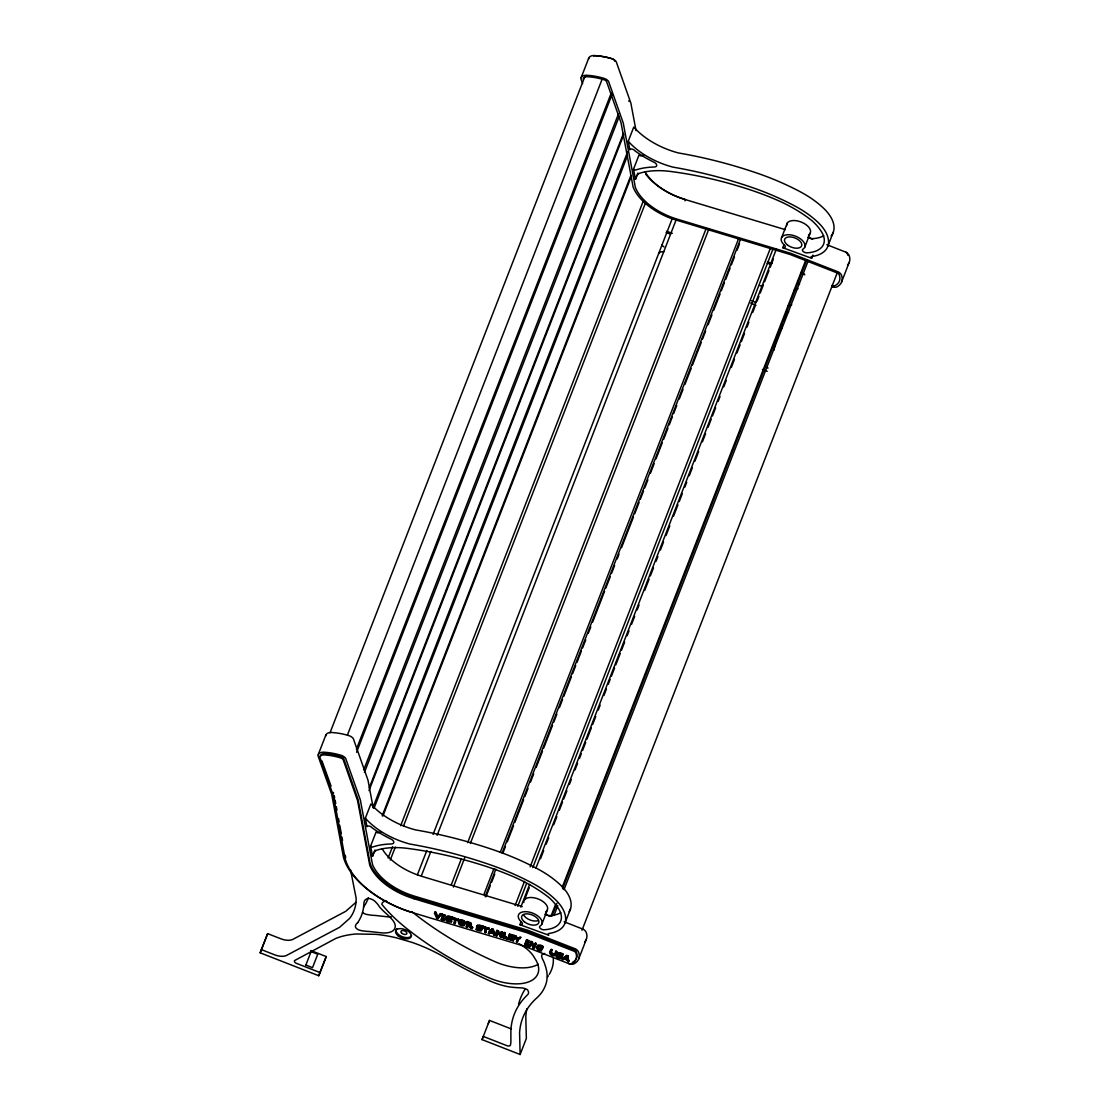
<?xml version="1.0" encoding="UTF-8"?>
<svg xmlns="http://www.w3.org/2000/svg" width="1110" height="1110" viewBox="0 0 1110 1110"><rect width="100%" height="100%" fill="white"/><g stroke="black" fill="none" stroke-linecap="round" stroke-linejoin="round"><path stroke-width="1.5" d="M444.139 920.357L443.251 919.649L443.736 918.414L444.666 918.692L444.139 920.357L441.336 919.524L441.849 917.859L442.793 918.136L442.307 919.371L441.378 919.094M442.307 919.371L442.613 916.069C439.158 914.571 447.108 916.916 443.57 916.361L444.042 915.126L444.971 915.403L444.5 916.624M441.336 919.524L441.849 917.859M444.971 915.403L442.21 914.14L443.098 914.848L442.793 918.136M443.251 919.649L443.57 916.361M444.666 918.692L441.822 918.289M451.27 922.146C453.879 919.108 447.316 924.574 445.707 919.663C444.791 916.069 449.966 917.207 451.603 918.594L450.355 918.47A3.538 1.915 21.2 0 0 448.606 917.845A2.234 1.207 21.2 0 0 447.344 917.873C444.777 919.899 449.342 922.299 451.34 921.508M451.978 918.913L452.491 917.193L458.472 919.455L458 920.689L455.461 919.94L455.114 923.589L454.17 923.312L454.517 919.663L451.978 918.913L452.491 917.193M447.33 919.704C444.388 918.095 447.108 914.626 449.716 916.291A5.051 2.733 21.2 0 1 451.437 916.999L452.02 918.012L450.827 917.235A3.538 1.915 21.2 0 0 449.092 916.61M455.114 923.589L455.821 919.926M458 920.689L458.527 918.969M466.311 926.905L466.783 925.671L467.74 925.948L467.254 927.183L466.311 926.905L467.171 921.522L471.001 922.882L471.278 924.658M466.921 924.283L467.171 921.522M467.254 927.183L467.407 925.532L470.959 928.279L472.194 928.64L472.666 927.405L469.849 924.325L467.601 923.506L468.073 922.271L470.695 923.978L467.934 923.839L468.073 922.271M470.737 923.77L469.197 925.546L467.449 925.074L467.601 923.506M477.244 926.239L477.522 925.032L479.825 925.185A6.521 3.538 21.2 0 1 482.281 926.212L481.74 928.085L477.591 926.919L481.768 929.847L481.338 930.846L479.52 930.86A6.438 3.483 21.2 0 1 477.48 930.194L476.259 929.57C478.91 924.2 485.667 933.788 476.329 928.89M481.671 928.071L482.281 926.212M482.628 927.96L488.691 929.25L486.111 929.001L485.764 932.65L484.82 932.372L485.167 928.709L482.628 927.96L483.141 926.239L489.135 928.515L486.582 927.766M483.141 926.239L485.639 927.488M484.82 932.372L485.528 928.695M485.764 932.65L486.471 928.987M496.683 931.665L496.42 934.426L497.308 934.689L496.836 935.924L495.948 935.661L496.822 930.277L498.279 930.721L501.04 935.008L500.554 936.243L497.807 931.942L496.337 931.512M496.836 935.924L497.183 932.206L501.373 937.256L502.247 931.887L501.359 931.623L500.554 936.243M501.04 935.008L501.359 931.623M501.373 937.256L502.247 931.887M503.26 937.825L504.134 932.442L505.078 932.719L504.259 937.603L507.769 939.143L503.26 937.825L504.134 932.442M504.259 937.603L505.078 932.719M508.241 937.922L504.731 936.382M513.389 940.808L509.698 939.213L510.184 937.992L513.916 939.088L513.389 940.808L508.713 939.435L509.101 935.286L509.573 934.051L514.263 935.439L513.736 937.159L510.003 936.049L510.475 934.828L514.221 935.924M509.573 934.051L508.713 939.435M509.698 939.213L510.475 934.828M510.003 936.049L509.892 937.187L513.583 938.783L509.851 937.672M513.736 937.159L514.263 935.439M513.916 939.088L510.753 938.658M513.583 938.783L514.11 937.062L510.364 935.952M514.36 936.84L517.177 939.573L517.649 938.338L520.798 937.367L518.079 938.949L517.427 942.001L516.483 941.724L517.121 938.727L514.832 935.605L514.36 936.84L516.649 939.962M517.427 942.001L518.079 938.949M320.277 756.257L320.318 755.896A7.451 4.038 21.2 0 1 325.48 753.69L327.783 753.94A41.736 22.616 21.2 0 1 340.992 756.632L341.408 756.77A3.163 1.707 21.2 0 1 343.809 758.879L357.781 798.631A30.622 16.595 21.2 0 1 358.475 801.545L370.227 864.024L371.781 867.396A51.213 27.736 21.2 0 0 409.396 895.839L527.403 931.484L574.911 950.132A4.898 2.65 21.2 0 1 576.451 952.061A24.878 13.473 21.2 0 1 572.302 962.509M583.18 79.309L583.222 78.949A7.451 4.038 21.2 0 1 588.369 76.743L590.673 76.992A41.736 22.616 21.2 0 1 603.895 79.684L604.312 79.823A3.163 1.707 21.2 0 1 606.712 81.932L620.684 121.684A30.622 16.595 21.2 0 1 621.364 124.597L633.13 187.077L634.684 190.448A51.213 27.736 21.2 0 0 672.299 218.892L790.292 254.537L837.814 273.185A4.898 2.65 21.2 0 1 839.34 275.113A24.878 13.473 21.2 0 1 835.192 285.548A3.191 1.734 21.2 0 1 832.417 285.548L832.084 285.423M558.913 953.892C555.93 954.225 566.253 959.317 559.44 958.388A6.438 3.483 21.2 0 1 557.456 957.541L556.332 956.848L557.053 954.988L561.105 956.834M560.092 955.266L561.438 956.695M447.094 917.318L447.954 919.455L451.742 920.245M551.434 952.061L552.725 953.879L554.917 953.434M556.332 956.848L560.952 957.916L557.345 954.753L558.205 952.755L560.897 953.046A6.521 3.538 21.2 0 1 563.228 954.267L562.506 956.085L558.358 954.669M537.906 946.317C537.962 949.633 545.953 950.146 538.863 948.911M550.518 951.672C549.908 954.059 554.667 955.904 555.86 953.767M318.265 754.536L325.924 734.82M581.168 77.589L588.827 57.873M330.017 732.78L584.831 76.659M310.731 950.493L326.229 956.556L318.75 975.732L260.17 952.81L267.649 933.635L280.941 938.824A12.585 6.813 21.2 0 0 292.416 939.601L345.848 911.255L355.838 902.402M260.17 952.81L267.649 933.635M347.499 734.848L602.3 78.741M356.407 749.236L611.221 93.115M356.574 752.289L612.012 94.572M363.733 769.854L618.534 113.733M364.441 772.421L619.255 116.314M369.269 787.892L623.459 133.394M368.978 790.611L623.792 134.504M305.861 965.076L311.077 951.617L317.738 954.225L312.507 967.684L305.874 965.034M380.841 832A70.763 38.337 21.2 0 0 378.024 832.875A2.345 1.263 21.2 0 1 376.123 831.931L370.615 846.111A2.345 1.263 21.2 0 0 372.516 847.055A70.763 38.337 21.2 0 1 391.497 843.961A4.565 2.47 21.2 0 0 393.814 842.31A4.565 2.47 21.2 0 0 391.594 839.424A75.327 40.806 21.2 0 1 371.781 827.561A2.733 1.485 21.2 0 0 369.144 826.076A2.733 1.485 21.2 0 0 366.966 826.7L365.356 818.181L370.865 804.001A56.554 30.636 21.2 0 0 415.612 829.919A289.571 156.857 21.2 0 1 494.866 850.316A162.629 88.092 21.2 0 1 537.726 868.922A69.528 37.657 21.2 0 1 561.119 885.627A44.747 24.24 21.2 0 1 570.887 907.397A39.627 21.465 21.2 0 1 569.152 911.643M643.744 155.053A70.763 38.337 21.2 0 0 640.928 155.927A2.345 1.263 21.2 0 1 639.027 154.984L633.519 169.164A2.345 1.263 21.2 0 0 635.419 170.094A70.763 38.337 21.2 0 1 654.387 167.013A4.565 2.47 21.2 0 0 656.718 165.362A4.565 2.47 21.2 0 0 654.498 162.476A75.327 40.806 21.2 0 1 634.684 150.613A2.733 1.485 21.2 0 0 632.034 149.129A2.733 1.485 21.2 0 0 629.856 149.753L628.26 141.234L633.768 127.053A56.554 30.636 21.2 0 0 678.501 152.972A289.571 156.857 21.2 0 1 757.769 173.368A162.629 88.092 21.2 0 1 800.615 191.975A69.528 37.657 21.2 0 1 824.022 208.68A44.747 24.24 21.2 0 1 833.79 230.436A39.627 21.465 21.2 0 1 831.099 235.958M372.918 807.65L627.733 151.529M373.973 808.399L627.525 155.511M318.75 975.732L326.229 956.556M382.201 815.822L630.73 175.88M382.964 815.919L631.493 175.963M370.615 846.111L372.544 856.323L374.986 850.024M633.519 169.164L635.447 179.376L637.889 173.077M388.125 858.044L392.524 846.722M400.682 825.715L643.564 200.313M390.276 860.042L395.299 847.11M403.457 826.104L645.715 202.311M417.402 874.763L426.823 850.524M433.094 834.373L672.216 218.656M421.425 875.693L430.846 851.453M437.118 835.289L676.24 219.572M523.962 946.067L410.367 911.948A76.965 41.694 21.2 0 1 345.21 858.849L333.472 795.995L319.846 757.131A7.451 4.038 21.2 0 1 324.994 754.925L327.297 755.175A41.736 22.616 21.2 0 1 340.52 757.866L340.923 758.005A3.163 1.707 21.2 0 1 343.323 760.1L357.309 799.866A30.622 16.595 21.2 0 1 357.989 802.766L369.755 865.259L371.309 868.63A51.213 27.736 21.2 0 0 408.924 897.06L413.933 898.725L414.418 897.49M684.967 200.827L685.453 199.592L680.43 197.941A51.213 27.736 21.2 0 1 645.631 173.937M437.895 916.61L440.462 913.627L441.433 913.918L437.964 918.525L436.716 918.15L434.51 913.239L434.995 912.018L436.008 912.309L437.895 916.61L437.409 917.845L435.522 913.544L436.008 912.309M436.716 918.15L437.187 916.916L434.995 912.018M437.964 918.525L441.433 913.918M451.34 884.656L461.371 858.793M467.657 842.643L706.14 228.549M437.409 917.845L440.462 913.627M441.683 915.805L442.21 914.14M453.407 887.07L464.66 857.905M470.349 843.447L708.79 229.27M442.613 916.069L443.098 914.848M444.541 916.208L445.013 914.973M451.479 919.233L452.089 917.359M454.17 923.312L454.642 922.077L455.599 922.354M467.449 925.074L467.934 923.839M468.739 925.92L469.225 924.699L467.893 924.297M469.849 924.325L470.335 923.09M469.516 925.56L470.529 923.256M472.194 928.64L469.683 926.031L470.668 923.423M469.683 926.031L471.459 924.561M483.932 894.424L493.978 868.561M500.249 852.411L738.733 238.303M470.959 928.279L471.445 927.044L469.225 924.699M485.181 896.63L495.851 869.158M502.122 852.993L740.62 238.9M485.958 896.755L490.356 885.447M491.605 882.214L494.741 874.139M502.899 853.132L505.411 846.666M507.298 841.81L513.569 825.66M514.832 822.427L523.615 799.797M524.863 796.564L528.013 788.488M530.524 782.023L533.66 773.947M536.172 767.482L542.443 751.317M543.692 748.084L552.489 725.454M553.737 722.221L556.873 714.146M559.385 707.681L562.52 699.605M563.783 696.372L571.317 676.975M572.566 673.742L575.702 665.667M576.964 662.434L581.349 651.126M582.611 647.893L585.747 639.804M588.258 633.338L590.77 626.886M592.657 622.03L604.575 591.325M605.824 588.092L610.222 576.784M611.485 573.551L614.621 565.476M617.132 559.01L619.005 554.154M621.517 547.702L633.449 516.996M634.698 513.763L639.096 502.441M640.345 499.209L643.481 491.133M644.744 487.9L647.879 479.825M650.391 473.36L654.151 463.661M656.038 458.818L662.309 442.654M663.572 439.421L667.97 428.113M669.219 424.88L672.355 416.791M673.617 413.558L676.753 405.483M679.264 399.017L683.025 389.319M684.912 384.476L691.183 368.312M692.446 365.079L701.229 342.463M702.477 339.23L705.613 331.141M708.125 324.675L711.899 314.99M713.772 310.134L720.057 293.97M721.306 290.751L724.442 282.661M725.704 279.429L730.103 268.12M731.351 264.888L734.487 256.812M736.998 250.347L739.51 243.881M480.297 930.43C482.253 928.571 474.497 928.723 477.05 925.809M476.634 927.252L477.12 926.017M476.259 929.57L476.87 927.669M477.55 927.044L478.077 925.684M477.591 927.294L478.063 926.059M477.744 927.53C477.577 924.672 484.904 929.098 481.06 929.736M480.019 930.43L480.505 929.195M480.519 930.388L481.282 928.571M481.657 929.653L482.129 928.418M488.65 929.75L489.177 928.029M489.385 933.718L490.675 931.54L489.385 933.718L488.428 933.441L488.913 932.206L491.883 928.82L493.145 929.195L495.351 934.107L494.866 935.341L493.867 935.036L493.756 932.442L493.867 935.036M490.523 932.386L492.452 929.486L493.02 933.121L490.523 932.386L492.452 929.486M488.428 933.441L491.883 928.82M494.866 935.341L492.673 930.43L493.145 929.195M495.948 935.661L496.42 934.426M497.807 931.942L498.279 930.721M500.208 936.909L500.679 935.688L501.845 936.021M515.082 905.593L524.503 881.354M530.15 866.813L770.52 247.863M517.746 906.315L526.529 883.699M532.8 867.534L773.17 248.584M507.769 939.143L508.283 937.423M520.812 907.092L529.609 884.462M535.88 868.297L776.251 249.361M524.822 899.142L529.22 887.833M540.514 858.738L543.65 850.662M546.162 844.197L548.673 837.731M553.696 824.799L556.832 816.724M559.343 810.258L562.479 802.183M563.741 798.95L566.877 790.861M569.388 784.395L571.275 779.553M575.035 769.854L577.547 763.389M579.434 758.546L581.307 753.69M582.57 750.471L585.705 742.382M586.954 739.149L591.352 727.841M592.601 724.608L595.751 716.533M598.262 710.067L600.135 705.211M603.909 695.512L606.421 689.06M608.294 684.204L610.181 679.362M611.43 676.129L614.579 668.04M615.828 664.821L620.226 653.499M621.475 650.266L624.611 642.19M627.122 635.725L629.009 630.882M631.521 624.417L634.656 616.327M637.168 609.862L639.055 605.019M644.702 590.478L649.086 579.17M650.349 575.937L653.485 567.848M655.996 561.383L657.883 556.54M660.394 550.074L663.53 541.999M666.042 535.533L669.802 525.835M673.562 516.136L677.96 504.828M679.223 501.595L682.359 493.52M684.87 487.054L686.743 482.198M689.255 475.732L692.39 467.657M694.902 461.191L698.676 451.492M702.436 441.794L705.571 433.719M708.083 427.253L711.219 419.178M712.481 415.945L715.617 407.869M718.128 401.404L720.015 396.548M723.775 386.849L726.287 380.397M731.31 367.465L734.445 359.376M736.957 352.925L740.092 344.835M741.355 341.602L744.491 333.527M747.002 327.061L748.875 322.219M752.649 312.521L755.161 306.055M757.034 301.199L758.921 296.356M760.183 293.123L763.319 285.048M764.568 281.815L768.966 270.493M770.215 267.274L773.351 259.185M781.759 237.262L787.267 223.082M513.625 938.297L514.11 937.062M365.356 818.181A56.554 30.636 21.2 0 0 410.103 844.086A289.571 156.857 21.2 0 1 489.357 864.496A162.629 88.092 21.2 0 1 532.217 883.102A69.528 37.657 21.2 0 1 555.611 899.808A44.747 24.24 21.2 0 1 565.392 921.564A39.627 21.465 21.2 0 1 549.242 933.427A3.594 1.942 21.2 0 0 547.938 934.093L548.77 935.217L519.869 924.672L521.089 921.522M812.895 255.106L811.66 258.269L782.772 247.724L783.993 244.575M515.401 937.145L515.886 935.91L514.832 935.605M516.483 941.724L516.955 940.489M517.177 939.573L519.785 937.076M517.593 940.184L520.798 937.367M526.903 1008.768A163.42 88.522 21.2 0 0 525.807 1016.593L526.348 1038.474L520.118 1054.5L482.045 1039.612L489.524 1020.423L511.391 1028.97M524.628 944.707L525.252 943.098L526.168 943.458L525.696 944.679C522.102 943.764 529.872 946.802 526.612 945.04L527.097 943.819L528.013 944.166L527.375 945.789M526.598 939.712L526.889 941.682L525.973 941.336L526.598 939.712L529.359 940.794L526.612 945.04M528.957 946.4L529.428 945.165L530.303 945.512L529.817 946.747L528.957 946.4L530.927 941.405L532.37 941.974L534.146 946.22L533.674 947.454L531.884 943.209L532.37 941.974M530.927 941.405L530.455 942.64L531.884 943.209M533.119 948.037L533.591 946.802L531.635 942.14L531.163 943.375L533.119 948.037L534.271 948.481L536.241 943.486L535.381 943.153L533.674 947.454M541.874 924.103L547.383 909.936M804.778 247.155L810.272 232.989M535.381 943.153L534.895 944.374L535.755 944.721L536.241 943.486M534.271 948.481L534.742 947.246M551.018 916.125L555.402 904.803M562.312 887.029L805.818 260.004M551.892 916.25L556.901 903.332M562.548 888.777L806.692 260.142M553.973 915.556L557.775 905.635M564.005 889.693L808.191 260.836M541.597 951.034C541.472 950.438 534.576 948.828 538.572 946.663A2.234 1.207 21.2 0 1 539.918 946.788A3.538 1.915 21.2 0 1 541.583 947.551L542.887 947.815C533.383 940.697 536.546 955.654 542.249 949.189M542.651 948.398L542.776 946.164A5.051 2.733 21.2 0 0 541.139 945.318L537.948 944.985L537.018 947.357M551.406 949.425L550.935 950.646L551.85 951.02L552.336 949.785L551.406 949.425C545.204 954.725 557.664 959.595 556.748 951.506L555.832 951.145C556.887 958.554 546.495 954.489 552.336 949.785M550.865 954.017L551.351 952.782M550.962 954.225L551.448 952.99M551.157 954.461L551.628 953.226M564.99 923.062L570.498 908.882M827.893 246.115L833.402 231.934M553.488 955.377L553.959 954.142M553.793 955.335L554.265 954.1M554.001 955.238L554.487 954.003M555.832 951.145L555.347 952.38L556.277 952.741L556.748 951.506M557.414 954.961L557.803 953.31M558.441 955.127L559.038 953.24M560.078 958.041L560.564 956.82M560.37 958.069L560.855 956.848M560.619 958.055L561.438 956.112M560.952 957.916L561.549 956.321M562.007 957.514L562.368 956.085L559.176 954.128M562.284 959.442L566.794 955.433L568.029 955.918L568.584 961.898L567.335 960.205L564.324 959.026L562.284 959.442L566.794 955.433M563.214 959.803L564.796 957.791M564.768 958.707L565.254 957.472L567.696 958.429L567.21 959.664L564.768 958.707L566.724 957.333L567.21 959.664M568.584 961.898L568.029 955.918M567.598 961.524L567.807 958.971M582.001 930.249L837.439 272.283M578.698 958.971L586.357 939.254M841.588 282.023L849.247 262.307M488.261 1023.587L489.524 1020.423M482.045 1039.612L483.308 1036.435L506.729 1045.606A3.261 1.762 21.2 0 0 510.475 1044.996A67.335 36.477 21.2 0 0 510.877 1039.446L510.877 1030.413A170.829 92.532 21.2 0 1 527.68 994.671A9.033 4.898 21.2 0 0 527.319 989.62A8.45 4.579 21.2 0 0 520.965 987.845A75.98 41.167 21.2 0 1 508.172 986.707A45.898 24.864 21.2 0 1 490.12 981.018A242.369 131.285 21.2 0 1 449.328 960.233A99.789 54.057 21.2 0 0 411.824 942.321L396.284 937.797A93.85 50.838 21.2 0 0 375.818 934.342L356.657 933.982A83.181 45.052 21.2 0 0 335.747 938.463L294.996 960.344A2.914 1.582 21.2 0 0 294.58 961.884A2.914 1.582 21.2 0 0 296.758 963.48L319.999 972.568M525.252 943.098L528.013 944.166M525.973 941.336L528.721 942.404M525.696 944.679L527.361 940.461M529.817 946.747L531.635 942.14M543.359 946.58L542.068 946.317A3.538 1.915 21.2 0 0 540.39 945.553A2.234 1.207 21.2 0 0 539.918 945.442M557.053 954.988L557.942 956.321M562.506 956.085L559.357 953.948L557.345 954.753M563.228 954.267L560.037 953.268M363.997 906.565L363.816 906.759A16.317 8.838 21.2 0 0 363.553 906.953M470.987 925.782L470.515 924.117L466.7 922.757M562.146 957.236L562.492 956.279M464.438 924.477C469.017 921.078 456.945 916.943 459.276 922.632A2.969 1.609 21.2 0 0 459.623 923.062M479.09 925.504L482.212 926.864M450.063 920.759L447.913 920.037M452.45 917.679L454.989 918.428M434.51 913.239L435.522 913.544M439.99 914.862L440.947 915.153M452.02 918.414L458.041 920.204M491.411 930.055L492.673 930.43M500.874 932.858L501.762 933.121M503.649 933.676L504.606 933.954M509.101 935.286L513.777 936.673M519.313 938.297L520.312 938.602M510.322 936.451L514.069 937.548M491.008 931.151L493.506 931.887M437.187 916.916L438.45 917.29M471.445 927.044L472.666 927.405M485.306 931.137L486.249 931.415M488.913 932.206L489.871 932.483M494.338 933.815L495.351 934.107M503.746 936.59L506.743 937.478M490.19 932.775L493.27 933.676M785.339 229.659L685.175 199.536A48.826 26.446 21.2 0 1 645.063 171.883M767.454 261.932L772.38 263.417M767.149 263.195L770.437 264.18M522.255 906.565L422.272 876.484A48.826 26.446 21.2 0 1 382.159 848.831M413.933 898.725L526.917 932.719L574.439 951.367A4.898 2.65 21.2 0 1 575.965 953.282A24.878 13.473 21.2 0 1 571.817 963.73A3.191 1.734 21.2 0 1 569.042 963.73L523.795 946.039M462.842 920.676L460.303 920.592L460.373 922.923A2.137 1.152 21.2 0 0 461.524 923.687L462.537 923.978A2.123 1.152 21.2 0 0 463.758 923.922L463.994 921.439A2.095 1.138 21.2 0 0 463.286 920.884M807.858 237.318L812.659 239.191M826.839 244.7L846.222 252.317A7.284 3.94 21.2 0 1 849.219 255.689A27.25 14.763 21.2 0 1 847.499 265.012M800.837 272.533L804.001 273.781M801.614 273.504L804.819 274.767M764.957 366.813L768.078 368.034M762.404 369.477L767.163 371.337M544.954 914.265L549.755 916.138M564.144 921.772L583.319 929.278A7.284 3.94 21.2 0 1 586.316 932.636A27.25 14.763 21.2 0 1 584.595 941.96M566.308 956.667L567.543 957.153M562.756 958.207L563.7 958.568M568.07 960.289L569.055 960.677M261.433 949.647L274.711 954.85A12.585 6.813 21.2 0 0 286.2 955.613L339.632 927.266L349.608 918.428A102.106 55.32 21.2 0 0 354.173 910.311L355.103 907.37A102.106 55.32 21.2 0 0 356.102 897.948L350.594 870.101M811.66 258.269L810.841 257.145A3.594 1.942 21.2 0 1 812.132 256.479A39.627 21.465 21.2 0 0 828.282 244.616A44.747 24.24 21.2 0 0 818.514 222.86A69.528 37.657 21.2 0 0 795.121 206.155A162.629 88.092 21.2 0 0 752.261 187.548A289.571 156.857 21.2 0 0 672.993 167.138A56.554 30.636 21.2 0 1 628.26 141.234M461.26 924.089L460.622 923.784A2.969 1.609 21.2 0 1 460.081 923.437M481.796 927.433L478.271 926.184L476.565 927.03M845.778 252.109L845.945 252.248A4.898 2.65 21.2 0 1 847.194 253.579M515.886 935.91L517.649 938.338M497.655 930.985L499.93 934.509M491.966 930.721L493.02 933.121M582.611 83.569L580.891 78.824A9.837 5.328 21.2 0 1 588.841 75.424A44.206 23.948 21.2 0 1 604.104 78.394A5.55 2.997 21.2 0 1 609.015 82.695L622.89 121.961A32.759 17.746 21.2 0 1 623.626 125.055L635.35 187.382A48.826 26.446 21.2 0 0 677.516 219.253L790.611 253.274L838.563 272.033A7.284 3.94 21.2 0 1 841.56 275.405A27.25 14.763 21.2 0 1 836.995 286.852A5.564 3.011 21.2 0 1 831.667 286.644M321.983 760.974L331.071 786.13M333.333 792.429L333.555 793.234M334.152 795.537L334.665 797.826M636.03 130.605L631.285 105.339A32.759 17.746 21.2 0 0 630.549 102.245L616.674 62.979A5.55 2.997 21.2 0 0 611.763 58.677A44.206 23.948 21.2 0 0 596.5 55.708A9.837 5.328 21.2 0 0 588.55 59.108M373.14 807.553L368.381 782.286A32.759 17.746 21.2 0 0 367.646 779.206L353.771 739.926A5.55 2.997 21.2 0 0 348.859 735.625A44.206 23.948 21.2 0 0 333.611 732.655A9.837 5.328 21.2 0 0 325.646 736.055M335.123 800.088L335.733 803.446M336.358 806.803L336.968 810.161M338.508 818.556L339.133 821.913M339.743 825.271L341.297 833.666M341.908 837.037L342.532 840.395M345.279 855.311L345.696 857.628M614.912 61.383L614.843 60.981A3.163 1.707 21.2 0 0 612.442 58.872L612.026 58.733A41.736 22.616 21.2 0 0 598.817 56.055L596.514 55.791A7.451 4.038 21.2 0 0 593.614 55.986M520.118 1054.5L519.591 1032.605A163.42 88.522 21.2 0 1 536.685 998.043A101.579 55.028 21.2 0 0 546.203 983.141A80.711 43.72 21.2 0 0 544.816 964.451A35.756 19.37 21.2 0 0 543.165 960.372A28.874 15.637 21.2 0 1 541.597 955.946A7.451 4.038 21.2 0 1 544.621 953.434M658.632 253.774A8.256 4.468 21.2 0 1 663.905 251.679M786.518 311.244A8.45 4.579 21.2 0 1 788.683 311.938M774.058 350.052A170.829 92.532 21.2 0 1 781.773 328.255M635.447 179.376A25.585 13.861 21.2 0 1 639.152 173.396A68.112 36.894 21.2 0 1 670.398 171.44A251.526 136.252 21.2 0 1 742.521 187.382A176.06 95.363 21.2 0 1 776.722 199.925A94.891 51.407 21.2 0 1 812.132 220.821A53.183 28.805 21.2 0 1 821.733 232.156A33.702 18.259 21.2 0 1 806.276 252.844L805.985 252.761A3.191 1.734 21.2 0 1 802.905 251.151A3.191 1.734 21.2 0 1 802.96 249.153A12.557 6.799 21.2 0 0 800.365 238.761A12.557 6.799 21.2 0 0 783.979 235.5A12.557 6.799 21.2 0 0 784.895 245.56A3.15 1.707 21.2 0 1 782.772 247.724M823.717 235.806A33.702 18.259 21.2 0 1 811.785 238.664L811.493 238.595A3.191 1.734 21.2 0 1 808.413 236.971M628.829 100.746A30.622 16.595 21.2 0 1 629.065 101.468M750.679 303.016A242.369 131.285 21.2 0 0 753.024 304.071A45.898 24.864 21.2 0 0 755.966 305.305M791.735 304.861A39.349 21.312 21.2 0 1 788.086 305.971M797.535 281.121A39.349 21.312 21.2 0 1 799.505 284.424M756.201 302.558A42.069 22.783 21.2 0 1 751.553 300.685M786.657 225.607A12.557 6.799 21.2 0 1 801.836 222.305A12.557 6.799 21.2 0 1 808.468 234.973M663.946 246.906A139.596 75.619 21.2 0 1 661.768 245.019M670.537 234.071A79.337 42.985 21.2 0 1 666.139 232.476M672.313 233.294A76.965 41.694 21.2 0 1 666.583 231.255M797.965 288.836A39.349 21.312 21.2 0 1 794.316 289.96M762.417 286.546A42.069 22.783 21.2 0 1 760.072 285.645M781.454 327.436A170.829 92.532 21.2 0 1 782.356 324.231M783.466 321.109A170.829 92.532 21.2 0 1 788.003 312.243M847.471 254.162A24.878 13.473 21.2 0 1 847.79 255.245M549.256 974.413A101.579 55.028 21.2 0 0 552.419 967.115A80.711 43.72 21.2 0 0 553.279 958.138M548.382 975.787A101.579 55.028 21.2 0 1 547.438 977.105M391.303 916.957A22.38 12.127 21.2 0 1 386.405 916.693L375.582 915.472A36.38 19.702 21.2 0 1 366.314 914.349A4.759 2.581 21.2 0 1 362.554 912.351M538.294 920.551A9.116 4.939 21.2 0 1 523.587 914.793M560.814 912.753A33.702 18.259 21.2 0 1 548.881 915.611L548.59 915.542A3.191 1.734 21.2 0 1 545.51 913.918M411.588 935.522A8.256 4.468 21.2 0 1 401.251 936.243A8.256 4.468 21.2 0 1 396.894 928.529M411.741 911.574A233.586 126.526 21.2 0 0 446.803 936.327L447.691 936.895A221.972 120.241 21.2 0 0 494.866 961.621A42.069 22.783 21.2 0 0 522.879 967.864A39.349 21.312 21.2 0 0 538.211 964.271M518.55 1004.397A170.829 92.532 21.2 0 1 525.099 989.204M372.544 856.323A25.585 13.861 21.2 0 1 376.248 850.343A68.112 36.894 21.2 0 1 407.495 848.387A251.526 136.252 21.2 0 1 479.631 864.329A176.06 95.363 21.2 0 1 513.819 876.872A94.891 51.407 21.2 0 1 549.228 897.768A53.183 28.805 21.2 0 1 558.829 909.104A33.702 18.259 21.2 0 1 543.373 929.791L543.081 929.708A3.191 1.734 21.2 0 1 540.001 928.099A3.191 1.734 21.2 0 1 540.057 926.101A12.557 6.799 21.2 0 0 537.476 915.708A12.557 6.799 21.2 0 0 521.076 912.448A12.557 6.799 21.2 0 0 521.991 922.507A3.15 1.707 21.2 0 1 519.869 924.672M523.754 902.555A12.557 6.799 21.2 0 1 538.933 899.266A12.557 6.799 21.2 0 1 545.565 911.92M568.764 963.591A5.564 3.011 21.2 0 0 574.106 963.799A27.25 14.763 21.2 0 0 578.657 952.352A7.284 3.94 21.2 0 0 575.674 948.981L527.708 930.222L414.613 896.2A48.826 26.446 21.2 0 1 372.46 864.329L360.722 802.003A32.759 17.746 21.2 0 0 360.001 798.909L346.112 759.642A5.55 2.997 21.2 0 0 341.2 755.341A44.206 23.948 21.2 0 0 325.951 752.372A9.837 5.328 21.2 0 0 318.001 755.771L331.724 794.399L343.462 857.267A79.337 42.985 21.2 0 0 410.603 912.004M368.34 897.685A120.81 65.448 21.2 0 1 364.885 905.163M386.516 901.001A9.338 5.064 21.2 0 0 381.84 904.359A139.596 75.619 21.2 0 0 405.525 927.585A233.586 126.526 21.2 0 0 440.573 952.352L441.475 952.907A221.972 120.241 21.2 0 0 488.65 977.646A42.069 22.783 21.2 0 0 516.663 983.876A39.349 21.312 21.2 0 0 534.631 958.083A32.356 17.524 21.2 0 0 519.091 943.75M459.457 922.354L459.901 924.158A2.137 1.152 21.2 0 0 461.052 924.921L462.051 925.213A2.123 1.152 21.2 0 0 463.272 925.157L463.522 922.674A2.095 1.138 21.2 0 0 462.37 921.911L459.457 922.354M458.499 921.966L458.791 923.867A2.969 1.609 21.2 0 0 460.15 925.018C468.254 929.139 463.453 917.276 458.499 921.966M357.767 922.576L357.587 922.785A16.317 8.838 21.2 0 0 355.519 925.74A4.759 2.581 21.2 0 0 360.098 930.374A36.38 19.702 21.2 0 0 369.352 931.498L380.189 932.705A22.38 12.127 21.2 0 0 388.25 932.65A18.051 9.782 21.2 0 0 392.552 919.982A79.49 43.068 21.2 0 0 384.809 912.309A43.359 23.49 21.2 0 1 379.273 906.565A21.562 11.683 21.2 0 0 375.79 902.194A7.035 3.816 21.2 0 0 368.645 898.406A10.281 5.578 21.2 0 0 364.704 900.571A20.799 11.266 21.2 0 0 363.886 903.873A120.81 65.448 21.2 0 1 357.767 922.576M787.323 244.866A9.116 4.939 21.2 0 0 801.642 245.879A9.116 4.939 21.2 0 0 790.486 236.916A9.116 4.939 21.2 0 0 787.323 244.866M401.584 933.052A3.15 1.707 21.2 0 0 406.704 933.871A3.15 1.707 21.2 0 0 403.388 930.61A3.15 1.707 21.2 0 0 401.584 933.052M524.419 921.813A9.116 4.939 21.2 0 0 538.752 922.826A9.116 4.939 21.2 0 0 527.583 913.863A9.116 4.939 21.2 0 0 524.419 921.813M398.143 935.841A8.256 4.468 21.2 0 0 411.102 936.757A8.256 4.468 21.2 0 0 401.001 928.64A8.256 4.468 21.2 0 0 398.143 935.841"/></g></svg>
